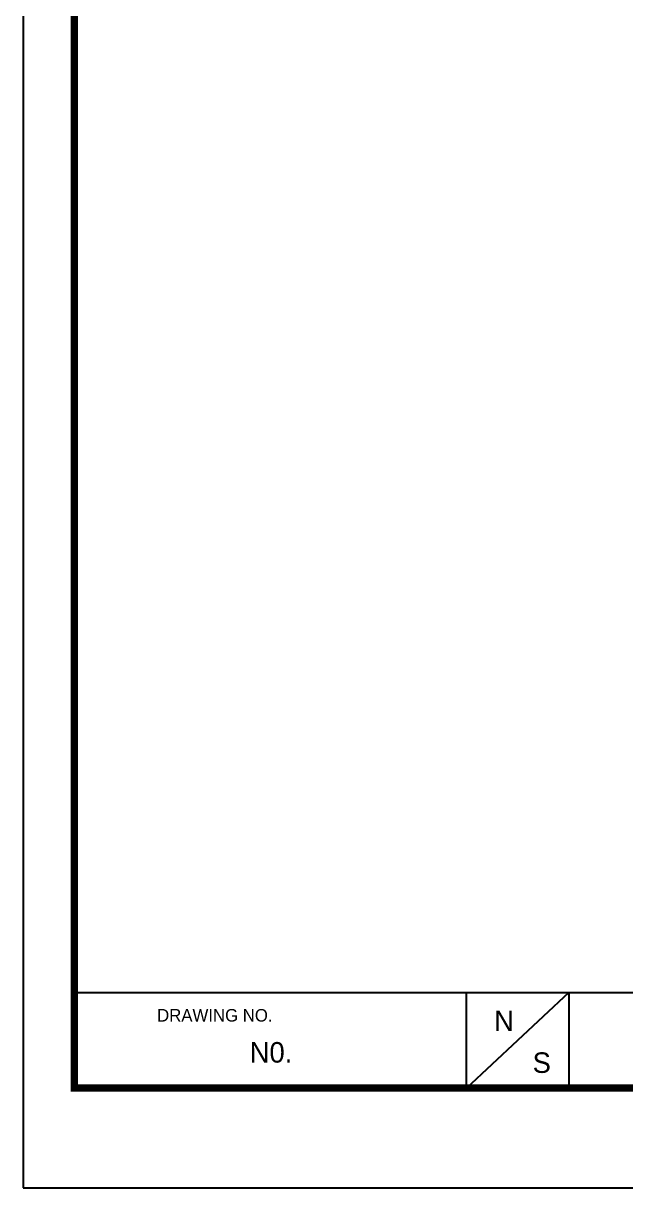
# Model space of a CAD drawing. Extents: x 16296678336 to 16296681200, y -37409618718 to -37409616619.
# Drawn here: x 16296678336 to 16296678879, y -37409618718 to -37409617668 of the extents above; entities that cross this region are included whole.
import ezdxf

# ---------------------------------------------------------------- set-up
doc = ezdxf.new("R2010")
doc.units = 0
doc.header["$LTSCALE"] = 10
doc.header["$MEASUREMENT"] = 0
doc.layers.get('0').update_dxf_attribs({"linetype": 'CONTINUOUS'})
doc.styles.add('Daelim Dimension', font='')
doc.styles.get('Daelim Dimension').set_extended_font_data('나눔고딕')

msp = doc.modelspace()

# ---------------------------------------------------------------- linework, layer by layer
at = {"color": 5}
msp.add_line((16296678381.95513, -37409618541.749077), (16296680688.37919, -37409618541.749077), dxfattribs=at)
at = {"color": 5, "ltscale": 40}
for p, q in [((16296678735.49818, -37409618541.749077), (16296678735.49818, -37409618628.060997)), ((16296678735.49818, -37409618541.749077), (16296678735.49818, -37409618628.060997)), ((16296678827.873329, -37409618541.749077), (16296678735.49818, -37409618628.060997)), ((16296678827.873329, -37409618541.749077), (16296678735.49818, -37409618628.060997)), ((16296678827.873329, -37409618541.749077), (16296678827.873329, -37409618628.060997)), ((16296678827.873329, -37409618541.749077), (16296678827.873329, -37409618628.060997))]:
    msp.add_line(p, q, dxfattribs=at)
at = {"ltscale": 0.5}
msp.add_lwpolyline([(16296678335.8951, -37409618717.603394), (16296681200.29509, -37409618717.603394), (16296681200.29509, -37409616618.803383), (16296678335.8951, -37409616618.803383)], close=True, dxfattribs=at)
at = {"color": 5, "linetype": 'ByBlock', "lineweight": 200, "const_width": 6.6}
msp.add_lwpolyline([(16296678381.95513, -37409618627.734642), (16296681153.95513, -37409618627.734642), (16296681153.95513, -37409616667.534653), (16296678381.95513, -37409616667.534653)], close=True, dxfattribs=at)

# ---------------------------------------------------------------- texts
at = {"color": 5, "ltscale": 40, "style": 'Daelim Dimension'}
msp.add_text('DRAWING NO.', height=11.30364958, dxfattribs=at).set_placement((16296678456.63592, -37409618567.861717))
at = {"attachment_point": 1, "style": 'Daelim Dimension'}
for s, insert, char_height, width in [('N', (16296678760.62299, -37409618557.931007), 18.498144, 25.81616647), ('N0. ', (16296678540.105591, -37409618586.349403), 18.4981437, 116.04535672), ('S', (16296678795.333651, -37409618595.634911), 18.498144, 25.81616647)]:
    msp.add_mtext(s, dxfattribs=dict(at, insert=insert, char_height=char_height, width=width))

doc.saveas('drawing.dxf')
